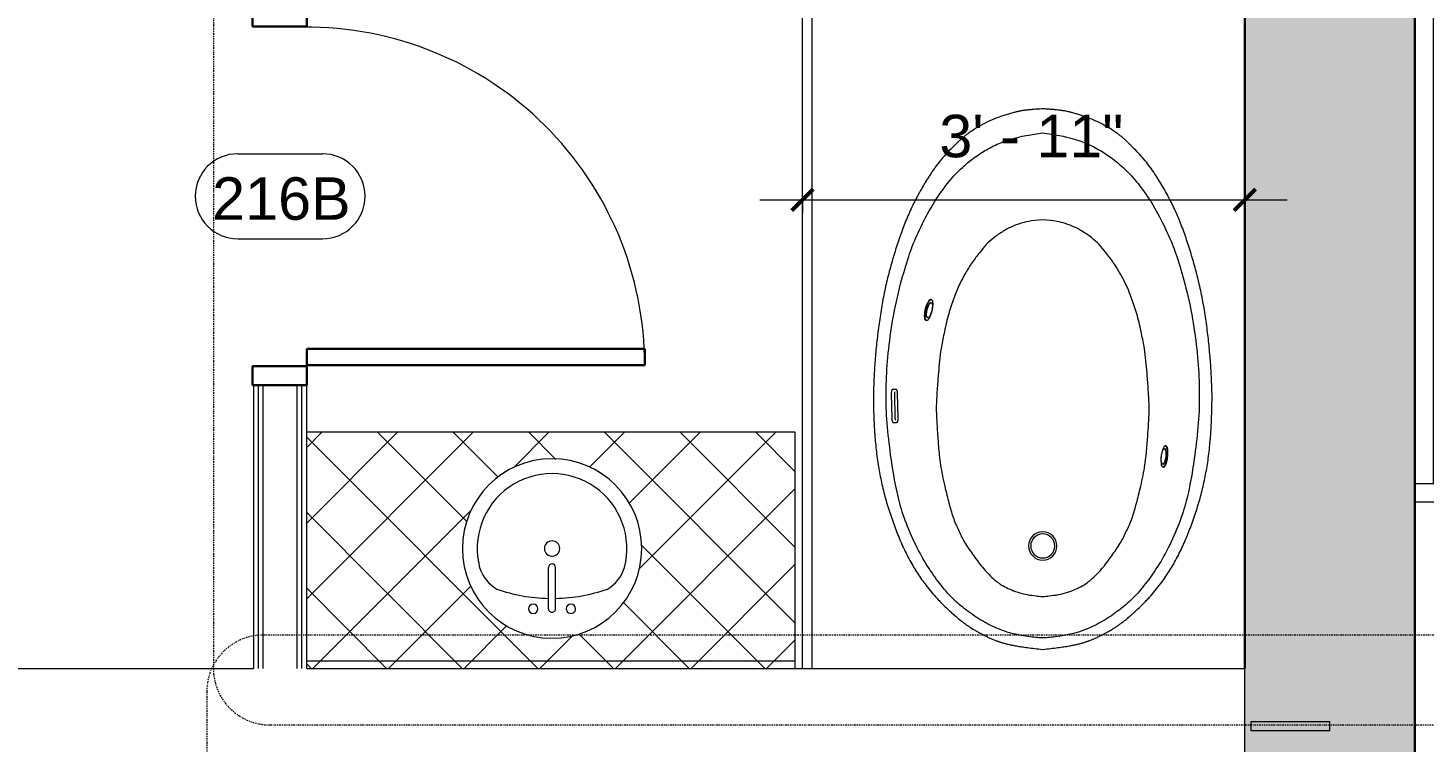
# Model space of a CAD drawing. Header units: inches. Extents: x -1176 to 1507, y -2587 to 978.
# Drawn here: x -901 to -753, y -795 to -719.4 of the extents above; entities that cross this region are included whole.
import ezdxf

# ---------------------------------------------------------------- set-up
doc = ezdxf.new("R2010")
doc.units = ezdxf.units.IN
doc.header["$MEASUREMENT"] = 0
doc.linetypes.add('Dash Dot 3_16_', pattern=[0.3125, 0.1875, -0.0625, 0, -0.0625])
for name, color, linetype, lineweight in [('A-ANNO-DIMS', 211, 'Continuous', 9), ('A-ANNO-DIMS-48', 211, 'Continuous', 9), ('A-ANNO-SYMB', 150, 'Continuous', 9), ('A-DOOR', 31, 'Continuous', 18), ('A-DOOR-FRAM', 31, 'Continuous', 30), ('A-DOOR-IDEN', 31, 'Continuous', 9), ('A-FLOR-HRAL', 11, 'Continuous', 18), ('A-GLAZ-CURT', 52, 'Continuous', 9), ('A-WALL', 113, 'Continuous', 18), ('A-WALL-PATT', 111, 'Continuous', 18), ('I-WALL', 2, 'Continuous', 18), ('P-SANR-FIXT', 6, 'Continuous', 9), ('Q-CASE', 31, 'Continuous', 9)]:
    doc.layers.add(name, color=color, linetype=linetype, lineweight=lineweight)
doc.styles.add('Swis721 Lt BT', font='swissl.ttf', dxfattribs={"height": 4.5})
doc.dimstyles.new('OTJ_-_3_32__Linear__1_2__Tolerance_1', dxfattribs={"dimscale": 12, "dimtxt": 4.748918, "dimasz": 0.1875, "dimexe": 0.375, "dimexo": 0.25, "dimgap": 0.25, "dimtad": 1, "dimdec": 1, "dimrnd": 0.5, "dimzin": 3, "dimdsep": 46, "dimlunit": 4, "dimtxsty": 'Swis721 Lt BT', "dimblk1": 'OBLIQUE', "dimblk2": 'OBLIQUE', "dimsah": 1, "dimcen": 0.09, "dimdle": 0.375, "dimazin": 0, "dimtfac": 1, "dimtdec": 4, "dimtix": 1, "dimtmove": 0, "dimatfit": 3, "dimfxl": 1, "dimtvp": 1, "dimfrac": 2, "dimtolj": 1, "dimtzin": 0, "dimarcsym": 2})

# ---------------------------------------------------------------- blocks, each defined once
blk = doc.blocks.new('Vanity Counter Top w Round Sink Hole - 24_ Depth-7683048-2nd Floor Construction')
at = {"layer": 'Q-CASE'}
h = blk.add_hatch(dxfattribs=at)
h.set_pattern_fill('FP_22', color=256, style=0, pattern_type=2)
h.set_pattern_definition([(225, (-871.931, -787.219), (4.006467, -4.006467), []), (315, (-871.931, -787.219), (4.006467, 4.006467), [])])
h.paths.add_polyline_path([(-5.25, 0), (-52.26, 0), (-52.26, -25), (-0.49, -25), (-0.49, 0), (-4.75, 0)], flags=0)
h.paths.add_polyline_path([(-26.49, -3.18), (-24.38, -3.42), (-22.37, -4.12), (-20.57, -5.26), (-19.07, -6.76), (-17.93, -8.56), (-17.23, -10.57), (-16.99, -12.68), (-17.23, -14.8), (-17.93, -16.8), (-19.07, -18.61), (-20.57, -20.11), (-22.37, -21.24), (-24.38, -21.94), (-26.49, -22.18), (-28.61, -21.94), (-30.62, -21.24), (-32.42, -20.11), (-33.92, -18.61), (-35.05, -16.8), (-35.76, -14.8), (-35.99, -12.68), (-35.76, -10.57), (-35.05, -8.56), (-33.92, -6.76), (-32.42, -5.26), (-30.62, -4.12), (-28.61, -3.42), (-28.1, -3.36)], flags=0)
for p, q in [((-52.26, 0), (-52.26, -25)), ((-52.26, -0.75), (-0.49, -0.75)), ((-52.26, -25), (-0.49, -25))]:
    blk.add_line(p, q, dxfattribs=at)
blk = doc.blocks.new('Sink Vanity-Round - 19_ x 19_-4918671-2nd Floor Construction')
at = {"layer": 'P-SANR-FIXT'}
for p, q in [((3.43, 9.73), (3.43, 5.36)), ((4.18, 9.73), (4.18, 5.36))]:
    blk.add_line(p, q, dxfattribs=at)
for centre, radius, start, end in [((3.81, 3.35), 9.5, 90, 270), ((3.81, 3.35), 9.5, 270, 90), ((1.81, 9.73), 0.5, 360, 180), ((1.81, 9.73), 0.5, 180, 360), ((3.81, 9.73), 0.375, 360, 180), ((5.81, 9.73), 0.5, 0, 180), ((5.81, 9.73), 0.5, 180, 360), ((0.05, 4.11), 4.12, 120.7927, 162.1904), ((3.81, -9.17), 17.81, 91.2067, 109.2086), ((3.81, -9.17), 17.81, 70.7914, 88.7933), ((7.56, 4.11), 4.12, 17.8096, 59.2073), ((3.81, 3.35), 7.93, 165.3071, 14.6929), ((3.81, 5.36), 0.375, 180, 360), ((3.81, 3.35), 0.812, 360, 180), ((3.81, 3.35), 0.813, 180, 360)]:
    blk.add_arc(centre, radius, start, end, dxfattribs=at)
blk = doc.blocks.new('Single Flush - D2 3_ X 8_-8252890-2nd Floor Construction')
at = {"layer": 'A-DOOR', "lineweight": 30}
for p, q in [((16.15625, 38.625), (16.15625, 2.8125)), ((17.90625, 38.625), (16.15625, 38.625)), ((17.90625, 2.8125), (17.90625, 38.625)), ((16.15625, 2.8125), (17.90625, 2.8125))]:
    blk.add_line(p, q, dxfattribs=at)
at = {"layer": 'A-DOOR', "lineweight": 9}
blk.add_arc((17.90625, 2.8125), 35.8125, 90, 180.5, dxfattribs=at)
at = {"layer": 'A-DOOR-FRAM'}
for p, q in [((-20, -2.9375), (-20, 2.8125)), ((-20, 2.8125), (-18, 2.8125)), ((-18, -2.9375), (-18, 2.8125)), ((18.000004, -2.9375), (18.000004, 2.8125)), ((18.000004, 2.8125), (20.000004, 2.8125)), ((20.000004, -2.9375), (20.000004, 2.8125)), ((-20, -2.9375), (-18, -2.9375)), ((18.000004, -2.9375), (20.000004, -2.9375))]:
    blk.add_line(p, q, dxfattribs=at)
blk = doc.blocks.new('Top Rail Type - Top Rail_Internal_-7020483-2nd Floor Construction')
at = {"layer": 'A-FLOR-HRAL', "lineweight": 9}
for p, q in [((-754.04, -592.63), (-752.04, -592.63)), ((-752.04, -592.63), (-752.04, -603.63)), ((-752.04, -603.63), (-754.04, -603.63)), ((-752.04, -603.63), (-752.04, -767.63))]:
    blk.add_line(p, q, dxfattribs=at)
blk = doc.blocks.new('Top Rail Type - Top Rail_Internal_-V20-2nd Floor Construction')
at = {"layer": 'A-FLOR-HRAL', "lineweight": 9}
for p, q in [((-754.04, -592.63), (-752.04, -592.63)), ((-752.04, -603.63), (-752.04, -592.63)), ((-752.04, -767.63), (-752.04, -603.63))]:
    blk.add_line(p, q, dxfattribs=at)
blk = doc.blocks.new('downloadobjectfile_id_236f7131-f753-4b41-a4ac-6b6cf5932f67 - Bath tub-6664744-2nd Floor Construction')
at = {"layer": 'P-SANR-FIXT'}
for p, q in [((-4.58, 15.85), (-4.58, 15.48)), ((-4.21, 15.32), (-1.45, 15.38)), ((-1.53, 16.05), (-4.15, 15.99)), ((-1.52, 15.72), (-4.15, 15.66)), ((-1.09, 15.55), (-1.1, 15.94)), ((6.24, 12.4), (6.23, 12.33)), ((8.41, 11.78), (8.42, 11.84))]:
    blk.add_line(p, q, dxfattribs=at)
for centre, radius, start, end in [((-4.14, 15.3), 0.361, 91.2564, 121.564), ((-1.51, 15.36), 0.361, 60.9489, 91.2564), ((-17.67, 0), 1.5, 360, 180), ((-17.67, 0), 1.27, 0, 180), ((-17.67, 0), 1.5, 180, 360), ((-17.67, 0), 1.27, 180, 0)]:
    blk.add_arc(centre, radius, start, end, dxfattribs=at)
for points, knots in [([(28.63, 0), (28.61, 0.2), (28.6, 0.48), (28.58, 0.81), (28.56, 1.05), (28.54, 1.26), (28.52, 1.45), (28.51, 1.62), (28.49, 1.79), (28.47, 1.94), (28.45, 2.07), (28.43, 2.2), (28.41, 2.33), (28.39, 2.44), (28.36, 2.55), (28.34, 2.65), (28.31, 2.76), (28.29, 2.87), (28.25, 3.01), (28.21, 3.18), (28.14, 3.41), (28.06, 3.71), (27.93, 4.11), (27.71, 4.76), (27.37, 5.6), (26.88, 6.57), (26.43, 7.3), (26.09, 7.81), (25.84, 8.15), (25.61, 8.44), (25.38, 8.7), (25.15, 8.95), (24.91, 9.19), (24.65, 9.45), (24.29, 9.81), (23.8, 10.29), (23.15, 10.85), (22.57, 11.3), (22.09, 11.64), (21.72, 11.88), (21.36, 12.12), (20.99, 12.35), (20.62, 12.58), (20.26, 12.79), (19.89, 13), (19.52, 13.2), (19.15, 13.4), (18.66, 13.65), (18.04, 13.95), (17.29, 14.29), (16.53, 14.61), (15.75, 14.9), (14.69, 15.28), (13.32, 15.72), (11.9, 16.13), (10.73, 16.44), (9.54, 16.72), (8, 17.02), (6.12, 17.32), (4.57, 17.52), (3.34, 17.65), (2.43, 17.73), (1.54, 17.8), (0.68, 17.85), (-0.13, 17.89), (-0.86, 17.92), (-1.51, 17.94), (-2.14, 17.94), (-2.84, 17.93), (-3.67, 17.91), (-4.61, 17.87), (-5.42, 17.83), (-6.07, 17.79), (-6.7, 17.73), (-7.78, 17.63), (-9.25, 17.42), (-10.67, 17.15), (-11.79, 16.89), (-12.64, 16.67), (-13.48, 16.42), (-14.32, 16.15), (-15.14, 15.86), (-16.2, 15.47), (-17.23, 15.06), (-18.26, 14.57), (-19.02, 14.18), (-19.74, 13.78), (-20.4, 13.38), (-21.04, 12.95), (-21.69, 12.48), (-22.38, 11.94), (-22.97, 11.43), (-23.46, 10.98), (-23.83, 10.62), (-24.2, 10.24), (-24.56, 9.85), (-24.91, 9.46), (-25.23, 9.09), (-25.52, 8.74), (-25.77, 8.43), (-25.99, 8.13), (-26.26, 7.75), (-26.5, 7.35), (-26.76, 6.89), (-26.96, 6.54), (-27.11, 6.24), (-27.23, 6.01), (-27.31, 5.84), (-27.39, 5.68), (-27.49, 5.46), (-27.59, 5.22), (-27.68, 5), (-27.73, 4.86), (-27.77, 4.76), (-27.8, 4.65), (-27.84, 4.53), (-27.88, 4.41), (-27.92, 4.28), (-27.96, 4.14), (-28, 3.99), (-28.04, 3.83), (-28.08, 3.65), (-28.13, 3.46), (-28.17, 3.26), (-28.21, 3.04), (-28.26, 2.79), (-28.3, 2.53), (-28.35, 2.24), (-28.39, 1.94), (-28.45, 1.49), (-28.53, 0.87), (-28.59, 0.3), (-28.62, 0)], [0, 0, 0, 0, 0.003049, 0.004573, 0.006098, 0.007622, 0.009146, 0.010671, 0.012195, 0.01372, 0.015244, 0.016768, 0.018293, 0.019817, 0.021341, 0.022866, 0.02439, 0.025915, 0.027439, 0.030488, 0.033537, 0.036585, 0.042683, 0.04878, 0.060976, 0.073171, 0.085366, 0.091463, 0.097561, 0.103659, 0.109756, 0.115854, 0.121951, 0.128049, 0.134146, 0.146341, 0.158537, 0.170732, 0.176829, 0.182927, 0.189024, 0.195122, 0.20122, 0.207317, 0.213415, 0.219512, 0.22561, 0.231707, 0.243902, 0.256098, 0.268293, 0.280488, 0.292683, 0.317073, 0.341463, 0.353659, 0.365854, 0.390244, 0.414634, 0.439024, 0.45122, 0.463415, 0.47561, 0.487805, 0.5, 0.512195, 0.52439, 0.536585, 0.54878, 0.560976, 0.573171, 0.585366, 0.591463, 0.597561, 0.609756, 0.634146, 0.658537, 0.670732, 0.682927, 0.695122, 0.707317, 0.719512, 0.731707, 0.756098, 0.768293, 0.780488, 0.792683, 0.804878, 0.817073, 0.829268, 0.841463, 0.853659, 0.859756, 0.865854, 0.871951, 0.878049, 0.884146, 0.890244, 0.896341, 0.902439, 0.908537, 0.914634, 0.926829, 0.932927, 0.939024, 0.945122, 0.948171, 0.95122, 0.954268, 0.957317, 0.963415, 0.966463, 0.967988, 0.969512, 0.971037, 0.972561, 0.974085, 0.97561, 0.977134, 0.978659, 0.980183, 0.981707, 0.983232, 0.984756, 0.98628, 0.987805, 0.989329, 0.990854, 0.992378, 0.993902, 0.996951, 1, 1, 1, 1]), ([(-27.41, 0), (-27.41, 0.17), (-27.39, 0.55), (-27.13, 2.64), (-26.63, 4.38), (-25.79, 6.2), (-24.61, 7.94), (-23.4, 9.44), (-21.88, 10.76), (-19.96, 12.16), (-17.98, 13.29), (-15.15, 14.56), (-12.92, 15.24), (-10.26, 15.8), (-7.17, 16.24), (-3.75, 16.6), (-0.55, 16.6), (2.72, 16.42), (6.45, 15.9), (9.78, 15.19), (13.29, 14.12), (14.76, 13.58), (18.1, 11.95), (19.97, 10.69), (21.67, 9.36), (23.1, 7.78), (23.97, 6.54), (24.83, 5.05), (25.43, 3.41), (25.81, 1.98), (26.08, 0)], [-5.618031, -5.618031, -5.618031, -5.618031, -5.544194, -5.424812, -5.260384, -5.095898, -4.928484, -4.760658, -4.585358, -4.400115, -4.184559, -3.970312, -3.743931, -3.517047, -3.259472, -2.988396, -2.713063, -2.428449, -2.138296, -1.837006, -1.597044, -1.348216, -1.138919, -0.913036, -0.731154, -0.569833, -0.420907, -0.282566, -0.145254, 0, 0, 0, 0]), ([(-4.15, 15.99), (-4.26, 15.99), (-4.4, 15.97), (-4.52, 15.92), (-4.56, 15.9), (-4.58, 15.87), (-4.58, 15.86), (-4.58, 15.85)], [0, 0, 0, 0, 0.444444, 0.666667, 0.777778, 0.888889, 1, 1, 1, 1]), ([(-4.58, 15.48), (-4.57, 15.46), (-4.57, 15.45), (-4.56, 15.43), (-4.56, 15.43), (-4.56, 15.42), (-4.55, 15.42), (-4.55, 15.41), (-4.54, 15.4), (-4.53, 15.4), (-4.53, 15.39), (-4.52, 15.39), (-4.51, 15.38), (-4.5, 15.38), (-4.49, 15.37), (-4.48, 15.37), (-4.46, 15.36), (-4.45, 15.35), (-4.43, 15.35), (-4.41, 15.34), (-4.39, 15.34), (-4.37, 15.33), (-4.35, 15.33), (-4.32, 15.33), (-4.29, 15.32), (-4.26, 15.32), (-4.23, 15.32), (-4.21, 15.32)], [0, 0, 0, 0, 0.041667, 0.057292, 0.080729, 0.104167, 0.125, 0.145833, 0.1875, 0.229167, 0.270833, 0.302083, 0.333333, 0.375, 0.416667, 0.458333, 0.5, 0.541667, 0.583333, 0.666667, 0.75, 0.791667, 0.833333, 0.875, 0.916667, 0.958333, 1, 1, 1, 1]), ([(-1.1, 15.94), (-1.1, 15.95), (-1.11, 15.96), (-1.14, 15.98), (-1.18, 16), (-1.25, 16.02), (-1.37, 16.04), (-1.48, 16.05), (-1.53, 16.05)], [0, 0, 0, 0, 0.125, 0.25, 0.375, 0.5, 0.75, 1, 1, 1, 1]), ([(-1.45, 15.38), (-1.43, 15.38), (-1.4, 15.38), (-1.36, 15.39), (-1.33, 15.39), (-1.31, 15.4), (-1.29, 15.4), (-1.27, 15.4), (-1.26, 15.41), (-1.24, 15.41), (-1.23, 15.42), (-1.21, 15.42), (-1.2, 15.43), (-1.18, 15.44), (-1.17, 15.44), (-1.16, 15.45), (-1.15, 15.46), (-1.14, 15.46), (-1.13, 15.47), (-1.13, 15.47), (-1.12, 15.48), (-1.11, 15.49), (-1.11, 15.49), (-1.1, 15.5), (-1.1, 15.51), (-1.1, 15.51), (-1.09, 15.52), (-1.09, 15.54), (-1.09, 15.55)], [0, 0, 0, 0, 0.041667, 0.083333, 0.125, 0.166667, 0.208333, 0.25, 0.291667, 0.333333, 0.375, 0.416667, 0.5, 0.541667, 0.583333, 0.625, 0.666667, 0.697917, 0.729167, 0.770833, 0.8125, 0.854167, 0.875, 0.895833, 0.916667, 0.942708, 0.958333, 1, 1, 1, 1]), ([(6.23, 12.33), (6.22, 12.32), (6.22, 12.28), (6.24, 12.22), (6.29, 12.15), (6.37, 12.08), (6.47, 12.01), (6.63, 11.92), (6.87, 11.82), (7.21, 11.72), (7.67, 11.62), (8.08, 11.61), (8.33, 11.68), (8.39, 11.74), (8.41, 11.78)], [0, 0, 0, 0, 0.05, 0.1, 0.15, 0.2, 0.25, 0.3, 0.4, 0.5, 0.6, 0.8, 0.9, 1, 1, 1, 1]), ([(8.41, 11.78), (8.41, 11.8), (8.41, 11.83), (8.39, 11.9), (8.34, 11.96), (8.27, 12.03), (8.17, 12.1), (8.01, 12.19), (7.76, 12.3), (7.42, 12.4), (6.96, 12.49), (6.54, 12.51), (6.29, 12.43), (6.24, 12.37), (6.23, 12.33)], [0, 0, 0, 0, 0.05, 0.1, 0.15, 0.2, 0.25, 0.3, 0.4, 0.5, 0.6, 0.8, 0.9, 1, 1, 1, 1]), ([(6.23, 12.33), (6.23, 12.35), (6.25, 12.38), (6.31, 12.43), (6.39, 12.46), (6.49, 12.48), (6.61, 12.49), (6.8, 12.5), (7.07, 12.47), (7.42, 12.4), (7.88, 12.26), (8.24, 12.07), (8.4, 11.89), (8.42, 11.81), (8.41, 11.78)], [0, 0, 0, 0, 0.05, 0.1, 0.15, 0.2, 0.25, 0.3, 0.4, 0.5, 0.6, 0.8, 0.9, 1, 1, 1, 1]), ([(8.42, 11.84), (8.43, 11.85), (8.43, 11.89), (8.41, 11.95), (8.36, 12.02), (8.28, 12.09), (8.18, 12.15), (8.03, 12.24), (7.78, 12.35), (7.45, 12.46), (6.98, 12.55), (6.56, 12.56), (6.31, 12.49), (6.25, 12.43), (6.24, 12.4)], [0, 0, 0, 0, 0.05, 0.1, 0.15, 0.2, 0.25, 0.3, 0.4, 0.5, 0.6, 0.8, 0.9, 1, 1, 1, 1]), ([(8.09, 11.82), (8.09, 11.8), (8.08, 11.78), (8.05, 11.75), (8, 11.72), (7.94, 11.7), (7.86, 11.69), (7.73, 11.68), (7.47, 11.7), (7.05, 11.79), (6.68, 11.96), (6.52, 12.11), (6.5, 12.18), (6.52, 12.21)], [0, 0, 0, 0, 0.047619, 0.095238, 0.142857, 0.190476, 0.238095, 0.285714, 0.380952, 0.571429, 0.761905, 0.880952, 1, 1, 1, 1]), ([(8.09, 11.82), (8.1, 11.83), (8.1, 11.86), (8.09, 11.9), (8.06, 11.95), (8.01, 11.99), (7.94, 12.04), (7.84, 12.11), (7.6, 12.21), (7.18, 12.33), (6.78, 12.35), (6.56, 12.3), (6.52, 12.24), (6.52, 12.21)], [0, 0, 0, 0, 0.047619, 0.095238, 0.142857, 0.190476, 0.238095, 0.285714, 0.380952, 0.571429, 0.761905, 0.880952, 1, 1, 1, 1]), ([(6.52, 12.21), (6.52, 12.22), (6.54, 12.25), (6.58, 12.28), (6.65, 12.3), (6.76, 12.32), (7, 12.32), (7.44, 12.25), (7.85, 12.09), (8.06, 11.93), (8.1, 11.85), (8.09, 11.82)], [0, 0, 0, 0, 0.052632, 0.105263, 0.157895, 0.210526, 0.315789, 0.526316, 0.736842, 0.868421, 1, 1, 1, 1]), ([(6.52, 12.21), (6.52, 12.22), (6.54, 12.25), (6.58, 12.28), (6.65, 12.3), (6.73, 12.31), (6.82, 12.32), (6.97, 12.32), (7.25, 12.28), (7.67, 12.17), (7.97, 12.01), (8.08, 11.89), (8.1, 11.84), (8.09, 11.82)], [0, 0, 0, 0, 0.052632, 0.105263, 0.157895, 0.210526, 0.263158, 0.315789, 0.421053, 0.631579, 0.815789, 0.907895, 1, 1, 1, 1]), ([(16.89, 0), (16.8, 1.27), (16.48, 2.48), (16.13, 3.34), (15.69, 4.17), (14.98, 5.22), (14.26, 6.02), (13.41, 6.67), (12.38, 7.51), (11.18, 8.22), (10.13, 8.79), (9.49, 9.08), (8.26, 9.53), (6.69, 10.07), (4.84, 10.46), (3.28, 10.79), (1.97, 10.94), (0.6, 11.06), (-0.86, 11.17), (-2.86, 11.31), (-4.35, 11.24), (-5.73, 11.15), (-7.46, 11.03), (-9.26, 10.84), (-11.69, 10.32), (-13.21, 9.91), (-14.78, 9.49), (-16.19, 8.83), (-17.34, 8.3), (-18.79, 7.24), (-20.02, 6.38), (-21.28, 5.13), (-21.9, 4.24), (-22.24, 3.5), (-22.59, 2.68), (-22.84, 1.69), (-22.94, 0.81), (-23, 0.26), (-23.03, 0)], [0, 0, 0, 0, 0.095825, 0.182513, 0.269753, 0.361199, 0.455897, 0.552236, 0.65743, 0.766411, 0.857986, 0.946942, 1.048984, 1.184003, 1.327218, 1.460629, 1.57966, 1.69493, 1.829456, 1.967274, 2.102928, 2.230917, 2.36765, 2.535001, 2.698079, 2.855999, 2.988228, 3.111669, 3.240091, 3.366918, 3.507968, 3.628876, 3.730864, 3.808196, 3.883993, 3.961779, 4.030158, 4.077503, 4.077503, 4.077503, 4.077503]), ([(-28.62, 0), (-28.59, -0.3), (-28.53, -0.87), (-28.45, -1.49), (-28.39, -1.94), (-28.35, -2.24), (-28.3, -2.53), (-28.26, -2.79), (-28.21, -3.04), (-28.17, -3.26), (-28.13, -3.46), (-28.08, -3.65), (-28.04, -3.83), (-28, -3.99), (-27.96, -4.14), (-27.92, -4.28), (-27.88, -4.41), (-27.84, -4.53), (-27.8, -4.65), (-27.77, -4.76), (-27.73, -4.86), (-27.68, -5), (-27.59, -5.22), (-27.47, -5.51), (-27.31, -5.84), (-27.14, -6.18), (-26.96, -6.54), (-26.76, -6.89), (-26.57, -7.24), (-26.38, -7.55), (-26.19, -7.85), (-25.99, -8.13), (-25.77, -8.43), (-25.52, -8.74), (-25.23, -9.09), (-24.91, -9.46), (-24.44, -9.98), (-23.95, -10.5), (-23.46, -10.98), (-22.97, -11.43), (-22.38, -11.94), (-21.69, -12.48), (-21.04, -12.95), (-20.4, -13.38), (-19.74, -13.78), (-19.02, -14.18), (-18.26, -14.57), (-17.49, -14.93), (-16.72, -15.26), (-15.93, -15.57), (-14.87, -15.96), (-13.76, -16.33), (-12.64, -16.67), (-11.51, -16.97), (-10.11, -17.27), (-8.67, -17.51), (-7.47, -17.66), (-6.7, -17.73), (-6.07, -17.79), (-5.42, -17.83), (-4.61, -17.87), (-3.67, -17.91), (-2.84, -17.93), (-2.14, -17.94), (-1.51, -17.94), (-0.86, -17.92), (-0.13, -17.89), (0.68, -17.85), (1.54, -17.8), (2.43, -17.73), (3.64, -17.62), (5.19, -17.45), (7.06, -17.18), (8.93, -16.85), (10.74, -16.44), (12.48, -15.97), (14.15, -15.46), (15.49, -15), (16.53, -14.61), (17.55, -14.19), (18.78, -13.61), (20.01, -12.94), (20.99, -12.36), (21.73, -11.89), (22.45, -11.39), (23.15, -10.85), (23.8, -10.29), (24.29, -9.81), (24.65, -9.45), (24.91, -9.19), (25.15, -8.95), (25.38, -8.7), (25.61, -8.44), (25.84, -8.15), (26.09, -7.81), (26.41, -7.34), (26.81, -6.68), (27.25, -5.84), (27.63, -4.97), (27.89, -4.25), (28.06, -3.69), (28.16, -3.36), (28.23, -3.1), (28.27, -2.95), (28.3, -2.83), (28.33, -2.7), (28.36, -2.55), (28.4, -2.39), (28.42, -2.25), (28.44, -2.1), (28.47, -1.91), (28.51, -1.62), (28.54, -1.31), (28.57, -0.94), (28.6, -0.5), (28.62, -0.17), (28.63, 0)], [0, 0, 0, 0, 0.003049, 0.006098, 0.007622, 0.009146, 0.010671, 0.012195, 0.01372, 0.015244, 0.016768, 0.018293, 0.019817, 0.021341, 0.022866, 0.02439, 0.025915, 0.027439, 0.028963, 0.030488, 0.032012, 0.033537, 0.036585, 0.042683, 0.04878, 0.054878, 0.060976, 0.067073, 0.073171, 0.079268, 0.085366, 0.091463, 0.097561, 0.103659, 0.109756, 0.115854, 0.121951, 0.134146, 0.140244, 0.146341, 0.158537, 0.170732, 0.182927, 0.195122, 0.207317, 0.219512, 0.231707, 0.243902, 0.256098, 0.268293, 0.280488, 0.304878, 0.317073, 0.329268, 0.353659, 0.378049, 0.390244, 0.402439, 0.408537, 0.414634, 0.426829, 0.439024, 0.45122, 0.463415, 0.47561, 0.487805, 0.5, 0.512195, 0.52439, 0.536585, 0.54878, 0.573171, 0.597561, 0.621951, 0.646341, 0.670732, 0.695122, 0.719512, 0.731707, 0.743902, 0.768293, 0.792683, 0.804878, 0.817073, 0.829268, 0.841463, 0.853659, 0.865854, 0.871951, 0.878049, 0.884146, 0.890244, 0.896341, 0.902439, 0.908537, 0.914634, 0.925305, 0.935976, 0.946646, 0.957317, 0.962652, 0.967988, 0.970655, 0.973323, 0.974657, 0.975991, 0.978659, 0.981326, 0.98266, 0.983994, 0.986662, 0.989329, 0.991997, 0.994665, 0.997332, 1, 1, 1, 1]), ([(26.08, 0), (25.81, -1.98), (25.43, -3.41), (24.83, -5.05), (23.97, -6.54), (23.1, -7.78), (21.67, -9.36), (19.97, -10.69), (18.1, -11.95), (14.76, -13.58), (13.29, -14.12), (9.78, -15.19), (6.45, -15.9), (2.72, -16.42), (-0.55, -16.6), (-3.75, -16.6), (-7.17, -16.24), (-10.26, -15.8), (-12.92, -15.24), (-15.15, -14.56), (-17.98, -13.29), (-19.96, -12.16), (-21.88, -10.76), (-23.4, -9.44), (-24.61, -7.94), (-25.79, -6.2), (-26.63, -4.38), (-27.13, -2.64), (-27.39, -0.55), (-27.41, -0.17), (-27.41, 0)], [-5.618031, -5.618031, -5.618031, -5.618031, -5.472777, -5.335466, -5.197124, -5.048198, -4.886878, -4.704995, -4.479113, -4.269816, -4.020987, -3.781025, -3.479735, -3.189582, -2.904969, -2.629635, -2.35856, -2.100984, -1.8741, -1.647719, -1.433473, -1.217917, -1.032673, -0.857374, -0.689547, -0.522133, -0.357647, -0.193219, -0.073837, 0, 0, 0, 0]), ([(-23.03, 0), (-23, -0.26), (-22.94, -0.81), (-22.84, -1.69), (-22.59, -2.68), (-22.24, -3.5), (-21.9, -4.24), (-21.28, -5.13), (-20.02, -6.38), (-18.79, -7.24), (-17.34, -8.3), (-16.19, -8.83), (-14.78, -9.49), (-13.21, -9.91), (-11.69, -10.32), (-9.26, -10.84), (-7.46, -11.03), (-5.73, -11.15), (-4.35, -11.24), (-2.86, -11.31), (-0.86, -11.17), (0.6, -11.06), (1.97, -10.94), (3.28, -10.79), (4.84, -10.46), (6.69, -10.07), (8.26, -9.53), (9.49, -9.08), (10.13, -8.79), (11.18, -8.22), (12.38, -7.51), (13.41, -6.67), (14.26, -6.02), (14.98, -5.22), (15.69, -4.17), (16.13, -3.34), (16.48, -2.48), (16.8, -1.27), (16.89, 0)], [0, 0, 0, 0, 0.047345, 0.115723, 0.19351, 0.269307, 0.346639, 0.448626, 0.569535, 0.710585, 0.837412, 0.965834, 1.089275, 1.221504, 1.379424, 1.542502, 1.709853, 1.846586, 1.974575, 2.110229, 2.248047, 2.382573, 2.497843, 2.616873, 2.750285, 2.893499, 3.028519, 3.130561, 3.219517, 3.311092, 3.420073, 3.525267, 3.621606, 3.716304, 3.80775, 3.89499, 3.981678, 4.077503, 4.077503, 4.077503, 4.077503]), ([(-7.08, -13.03), (-7.07, -13.02), (-7.07, -12.99), (-7.08, -12.94), (-7.12, -12.89), (-7.18, -12.84), (-7.26, -12.79), (-7.39, -12.73), (-7.69, -12.62), (-8.23, -12.52), (-8.85, -12.52), (-9.18, -12.59), (-9.3, -12.68), (-9.31, -12.74), (-9.3, -12.76)], [0, 0, 0, 0, 0.043478, 0.086957, 0.130435, 0.173913, 0.217391, 0.26087, 0.347826, 0.521739, 0.695652, 0.847826, 0.923913, 1, 1, 1, 1]), ([(-9.3, -12.77), (-9.31, -12.78), (-9.32, -12.81), (-9.3, -12.86), (-9.26, -12.91), (-9.2, -12.96), (-9.12, -13.01), (-8.99, -13.07), (-8.69, -13.17), (-8.15, -13.27), (-7.54, -13.28), (-7.21, -13.21), (-7.09, -13.11), (-7.07, -13.06), (-7.08, -13.03)], [0, 0, 0, 0, 0.043478, 0.086957, 0.130435, 0.173913, 0.217391, 0.26087, 0.347826, 0.521739, 0.695652, 0.847826, 0.923913, 1, 1, 1, 1]), ([(-9.3, -12.76), (-9.3, -12.78), (-9.28, -12.82), (-9.23, -12.88), (-9.14, -12.93), (-9.03, -12.99), (-8.9, -13.04), (-8.7, -13.1), (-8.3, -13.19), (-7.72, -13.23), (-7.24, -13.17), (-7.1, -13.08), (-7.08, -13.03)], [0, 0, 0, 0, 0.055556, 0.111111, 0.166667, 0.222222, 0.277778, 0.333333, 0.444444, 0.666667, 0.833333, 1, 1, 1, 1]), ([(-7.08, -13.03), (-7.09, -13.05), (-7.11, -13.08), (-7.18, -13.12), (-7.27, -13.16), (-7.43, -13.19), (-7.68, -13.22), (-8.04, -13.21), (-8.54, -13.15), (-8.98, -13.03), (-9.24, -12.88), (-9.3, -12.8), (-9.3, -12.77)], [0, 0, 0, 0, 0.055556, 0.111111, 0.166667, 0.222222, 0.333333, 0.444444, 0.555556, 0.777778, 0.888889, 1, 1, 1, 1]), ([(-8.99, -12.73), (-8.99, -12.71), (-8.99, -12.69), (-8.96, -12.66), (-8.92, -12.63), (-8.86, -12.61), (-8.79, -12.59), (-8.68, -12.57), (-8.44, -12.55), (-8.03, -12.58), (-7.62, -12.69), (-7.43, -12.79), (-7.37, -12.87), (-7.37, -12.9), (-7.38, -12.92)], [0, 0, 0, 0, 0.045455, 0.090909, 0.136364, 0.181818, 0.227273, 0.272727, 0.363636, 0.545455, 0.727273, 0.863636, 0.931818, 1, 1, 1, 1]), ([(-7.38, -12.92), (-7.38, -12.93), (-7.39, -12.95), (-7.44, -12.99), (-7.5, -13.01), (-7.57, -13.03), (-7.67, -13.05), (-7.81, -13.06), (-8.09, -13.06), (-8.52, -13), (-8.83, -12.89), (-8.96, -12.79), (-8.99, -12.75), (-8.99, -12.73)], [0, 0, 0, 0, 0.052632, 0.105263, 0.157895, 0.210526, 0.263158, 0.315789, 0.421053, 0.631579, 0.815789, 0.907895, 1, 1, 1, 1]), ([(-8.99, -12.73), (-8.99, -12.74), (-8.99, -12.76), (-8.98, -12.8), (-8.94, -12.83), (-8.9, -12.87), (-8.83, -12.91), (-8.72, -12.95), (-8.5, -13.03), (-8.09, -13.09), (-7.67, -13.09), (-7.46, -13.03), (-7.39, -12.97), (-7.37, -12.94), (-7.38, -12.92)], [0, 0, 0, 0, 0.045455, 0.090909, 0.136364, 0.181818, 0.227273, 0.272727, 0.363636, 0.545455, 0.727273, 0.863636, 0.931818, 1, 1, 1, 1]), ([(-7.38, -12.92), (-7.38, -12.93), (-7.39, -12.96), (-7.44, -12.99), (-7.5, -13.01), (-7.57, -13.03), (-7.67, -13.05), (-7.81, -13.06), (-8.09, -13.06), (-8.52, -13), (-8.83, -12.89), (-8.96, -12.79), (-8.99, -12.75), (-8.99, -12.73)], [0, 0, 0, 0, 0.052632, 0.105263, 0.157895, 0.210526, 0.263158, 0.315789, 0.421053, 0.631579, 0.815789, 0.907895, 1, 1, 1, 1])]:
    blk.add_open_spline(points, degree=3, knots=knots, dxfattribs=at)
blk = doc.blocks.new('System Panel - Glazed-7111618-2nd Floor Construction')
at = {"layer": 'A-GLAZ-CURT', "lineweight": 18}
for p, q in [((-40, 1.75), (40, 1.75)), ((-40, 0.75), (-40, 1.75)), ((40, 0.75), (40, 1.75)), ((40, 0.75), (-40, 0.75))]:
    blk.add_line(p, q, dxfattribs=at)
blk = doc.blocks.new('Top Rail Type - Top Rail_Internal_-7059130-2nd Floor Construction')
at = {"layer": 'A-FLOR-HRAL', "lineweight": 9}
for p, q in [((-710.17, -591.63), (-710.17, -589.63)), ((-710.17, -589.63), (-706.17, -589.63)), ((-706.17, -589.63), (-706.17, -769.63)), ((-708.17, -591.63), (-710.17, -591.63)), ((-708.17, -767.63), (-708.17, -591.63)), ((-754.04, -767.63), (-708.17, -767.63)), ((-706.17, -769.63), (-754.04, -769.63))]:
    blk.add_line(p, q, dxfattribs=at)
blk = doc.blocks.new('Door Tag - Door Tag-41184-2nd Floor Construction')
at = {"layer": 'A-DOOR-IDEN'}
for p, q in [((-0.09375, 0.09375), (0.09375, 0.09375)), ((-0.09375, -0.09375), (0.09375, -0.09375))]:
    blk.add_line(p, q, dxfattribs=at)
for centre, start, end in [((-0.09375, 0), 90, 270), ((0.09375, 0), 270, 90)]:
    blk.add_arc(centre, 0.09375, start, end, dxfattribs=at)
blk = doc.blocks.new('DIMBLOCK66-2nd Floor Construction')
at = {"layer": 'A-ANNO-DIMS-48'}
for p, q in [((-818.92, -739.01), (-818.92, -733.1)), ((-772.04, -739.01), (-772.04, -733.1)), ((-823.42, -737.6), (-767.54, -737.6)), ((-818.92, -737.6), (-818.92, -739.01)), ((-772.04, -737.6), (-772.04, -739.01))]:
    blk.add_line(p, q, dxfattribs=at)
at = {"layer": 'A-ANNO-DIMS-48', "lineweight": 50}
for p, q in [((-818.92, -737.6), (-817.79, -736.48)), ((-772.04, -737.6), (-770.92, -736.48)), ((-818.92, -737.6), (-820.04, -738.73)), ((-772.04, -737.6), (-773.17, -738.73))]:
    blk.add_line(p, q, dxfattribs=at)
at = {"layer": 'A-ANNO-DIMS-48', "color": 0, "insert": (-804.41, -728.59), "char_height": 4.5, "width": 21.438, "attachment_point": 1, "line_spacing_factor": 1.005062, "style": 'Swis721 Lt BT'}
blk.add_mtext('3\' - 11"', dxfattribs=at)
blk = doc.blocks.new('_Oblique')
at = {"color": 0, "linetype": 'ByBlock', "lineweight": -2}
blk.add_line((-0.5, -0.5), (0.5, 0.5), dxfattribs=at)

msp = doc.modelspace()

# ---------------------------------------------------------------- hatches: boundary and pattern name
at = {"layer": 'A-WALL-PATT'}
h = msp.add_hatch(color=250, dxfattribs=at)
h.paths.add_polyline_path([(-754.04, -1262.19), (-754.04, -1210.19), (-772.04, -1210.19), (-772.04, -1262.19)], flags=0)
h.paths.add_polyline_path([(-754.04, -1170.19), (-754.04, -1093.3), (-772.04, -1093.3), (-772.04, -1170.19)], flags=0)
h.paths.add_polyline_path([(-754.04, -1053.19), (-754.04, -1004.19), (-772.04, -1004.19), (-772.04, -1053.19)], flags=0)
h.paths.add_polyline_path([(-757.26, -962.19), (-754.04, -962.19), (-754.04, -860.19), (-772.04, -860.19), (-772.04, -962.19)], flags=0)
h.paths.add_polyline_path([(-772.04, -818.19), (-754.04, -818.19), (-754.04, -716.19), (-772.04, -716.19), (-772.04, -796.22)], flags=0)
h.paths.add_polyline_path([(-754.04, -674.19), (-754.04, -572.19), (-772.04, -572.19), (-772.04, -674.19)], flags=0)
h.paths.add_polyline_path([(-772.04, -530.19), (-754.04, -530.19), (-754.04, -428.19), (-772.04, -428.19), (-772.04, -498.56)], flags=0)
h.paths.add_polyline_path([(-754.04, -386.19), (-754.04, -278.19), (-772.04, -278.19), (-772.04, -386.19), (-757.26, -386.19)], flags=0)
h.paths.add_polyline_path([(-772.04, -236.19), (-754.04, -236.19), (-754.04, -122.5), (-772.04, -122.5), (-772.04, -224.7)], flags=0)
h.paths.add_polyline_path([(-754.04, -80.5), (-754.04, 16.25), (-772.04, 16.25), (-772.03, -80.5)], flags=0)

# ---------------------------------------------------------------- linework, layer by layer
at = {"layer": 'A-ANNO-SYMB', "linetype": 'Dash Dot 3_16_'}
for p, q in [((-881.33, -589.78), (-881.33, -787.22)), ((-748.09, -783.69), (-876.03, -783.69)), ((-882.03, -789.69), (-882.03, -918.59)), ((-875.33, -793.22), (-748.91, -793.22))]:
    msp.add_line(p, q, dxfattribs=at)
for centre, start, end in [((-876.03, -789.69), 90, 180), ((-875.33, -787.22), 180, 270)]:
    msp.add_arc(centre, 6, start, end, dxfattribs=at)
at = {"layer": 'A-WALL', "color": 8, "lineweight": 30}
for p, q in [((-772.04, -787.22), (-772.04, -716.19)), ((-754.04, -818.19), (-754.04, -716.19))]:
    msp.add_line(p, q, dxfattribs=at)
at = {"layer": 'A-WALL'}
for p, q in [((-876.56, -787.22), (-876.56, -757.22)), ((-876.06, -787.22), (-876.06, -757.22)), ((-872.44, -787.22), (-872.44, -757.22)), ((-871.94, -787.22), (-871.94, -757.22)), ((-1017.06, -787.22), (-877.06, -787.22)), ((-871.44, -787.22), (-772.04, -787.22)), ((-772.04, -796.22), (-772.04, -787.22))]:
    msp.add_line(p, q, dxfattribs=at)
at = {"layer": 'I-WALL'}
for p, q in [((-877.06, -757.22), (-877.06, -787.22)), ((-877.06, -757.22), (-871.44, -757.22)), ((-871.44, -787.22), (-871.44, -757.22)), ((-771.36, -792.84), (-763.04, -792.84)), ((-771.36, -793.84), (-771.36, -792.84)), ((-763.04, -793.84), (-763.04, -792.84)), ((-763.04, -793.84), (-771.36, -793.84))]:
    msp.add_line(p, q, dxfattribs=at)

# ---------------------------------------------------------------- block references
at = {"layer": 'A-DOOR', "rotation": 270.0000000000012}
msp.add_blockref('Single Flush - D2 3_ X 8_-8252890-2nd Floor Construction', (-874.25, -737.22), dxfattribs=at)
at = {"layer": 'A-DOOR-IDEN', "xscale": 47.99999999999997, "yscale": 47.99999999999997, "zscale": 47.99999999999997}
msp.add_blockref('Door Tag - Door Tag-41184-2nd Floor Construction', (-874.25, -737.22), dxfattribs=at)
at = {"layer": 'A-FLOR-HRAL', "lineweight": 9}
for name in ['Top Rail Type - Top Rail_Internal_-7059130-2nd Floor Construction', 'Top Rail Type - Top Rail_Internal_-7020483-2nd Floor Construction', 'Top Rail Type - Top Rail_Internal_-V20-2nd Floor Construction']:
    msp.add_blockref(name, (0, 0), dxfattribs=at)
at = {"layer": 'A-GLAZ-CURT', "lineweight": 18, "rotation": 269.9999999999999}
msp.add_blockref('System Panel - Glazed-7111618-2nd Floor Construction', (-819.67, -747.22), dxfattribs=at)
at = {"layer": 'P-SANR-FIXT'}
for name, p, rotation in [('downloadobjectfile_id_236f7131-f753-4b41-a4ac-6b6cf5932f67 - Bath tub-6664744-2nd Floor Construction', (-793.45, -756.59), 89.9999999999999), ('Sink Vanity-Round - 19_ x 19_-4918671-2nd Floor Construction', (-841.63, -771.18), 180)]:
    msp.add_blockref(name, p, dxfattribs=dict(at, rotation=rotation))
at = {"layer": 'Q-CASE', "rotation": 180}
msp.add_blockref('Vanity Counter Top w Round Sink Hole - 24_ Depth-7683048-2nd Floor Construction', (-871.93, -787.22), dxfattribs=at)

# ---------------------------------------------------------------- texts
at = {"layer": 'A-DOOR-IDEN', "insert": (-881.46, -735.21), "char_height": 4.5, "width": 17.271, "attachment_point": 1, "style": 'Swis721 Lt BT'}
msp.add_mtext('216B', dxfattribs=at)

# ---------------------------------------------------------------- dimensions: what is measured, and where the dimension line sits
at = {"layer": 'A-ANNO-DIMS'}
dim = msp.add_linear_dim(base=(-772.04, -737.6), p1=(-818.92, -736.01), p2=(-772.04, -736.01), dimstyle='OTJ_-_3_32__Linear__1_2__Tolerance_1', override={"dimpost": '<>', "dimfxl": 46.875}, dxfattribs=at)
dim.commit()
dim.dimension.update_dxf_attribs({"geometry": 'DIMBLOCK66-2nd Floor Construction', "text_midpoint": (-795.48, -732.29)})

doc.saveas('drawing.dxf')
